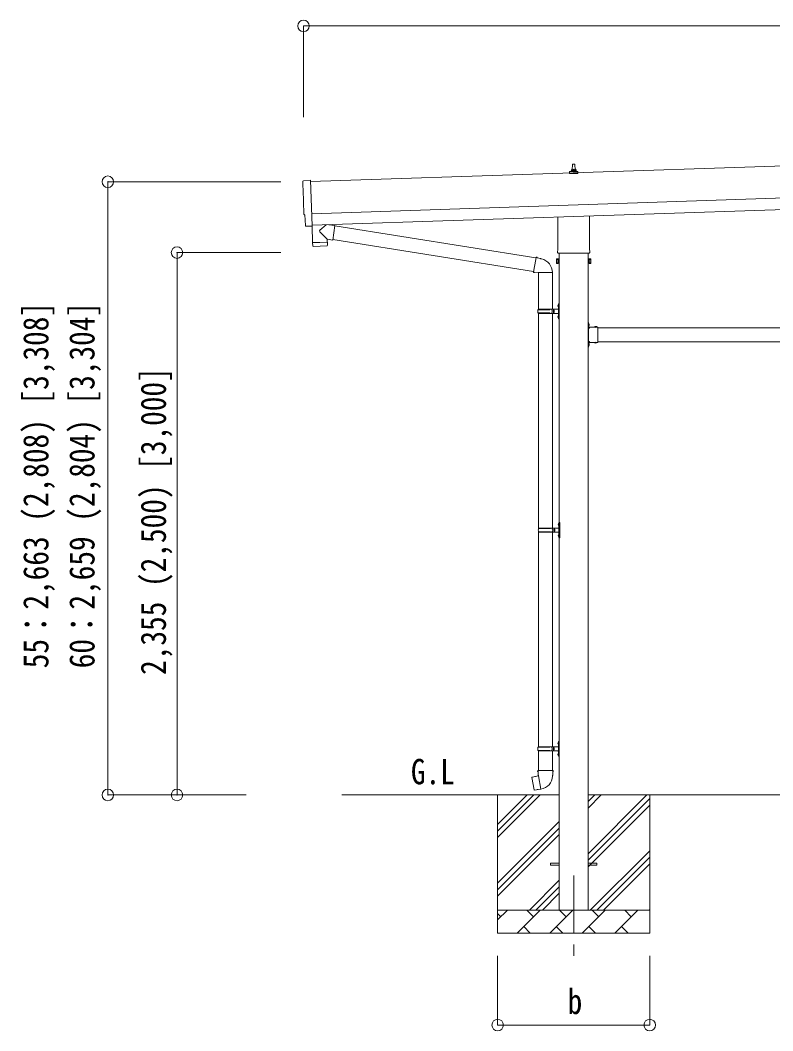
# Model space of a CAD drawing. Units: millimetres, scale not verified. Extents: x -14053 to 14053, y -9700 to 9700.
# Drawn here: x -701 to 2565, y -183 to 4205 of the extents above; entities that cross this region are included whole.
import ezdxf
from ezdxf.enums import TextEntityAlignment as Align

# ---------------------------------------------------------------- set-up
doc = ezdxf.new("R2010")
doc.units = ezdxf.units.MM
doc.header["$LTSCALE"] = 50
doc.header["$PDMODE"] = 32
doc.header["$PDSIZE"] = 50
doc.linetypes.add('CHAIN1', pattern=[8, 5, -1, 1, -1])
doc.linetypes.add('USER8', pattern=[4, 3, -1])
for name, color, linetype, lineweight in [('0-2_建具', 4, 'Continuous', 9), ('0-3_階段', 7, 'CHAIN1', 9), ('0-4_設備', 7, 'Continuous', 9), ('0-7_ハッチ', 7, 'Continuous', 9), ('0-8_外構', 6, 'Continuous', 9), ('0-9_敷地', 7, 'Continuous', 9)]:
    doc.layers.add(name, color=color, linetype=linetype, lineweight=lineweight)
doc.styles.add('ＭＳ ゴシック', font='')
doc.styles.get('ＭＳ ゴシック').set_extended_font_data('MS Gothic')

msp = doc.modelspace()

# ---------------------------------------------------------------- linework, layer by layer
at = {"layer": '0-2_建具'}
for p, q in [((5942.24, 3684.15), (559.23, 3504.71)), ((1690.87, 3551.11), (1690.87, 3555.33)), ((1691.87, 3555.33), (1709.87, 3555.33)), ((1694.87, 3555.33), (1695.6, 3578.85)), ((1696.6, 3579.83), (1705.15, 3579.83)), ((1706.15, 3578.85), (1706.87, 3555.33)), ((1710.87, 3551.11), (1710.87, 3555.33)), ((563.89, 3364.79), (5946.9, 3544.22)), ((1682.62, 3539.83), (1682.62, 3547.54)), ((1719.12, 3539.83), (1682.62, 3539.83)), ((1683.01, 3548.33), (1718.74, 3548.33)), ((1683.39, 3548.51), (1690.11, 3550.14)), ((1690.49, 3550.33), (1711.26, 3550.33)), ((1718.36, 3548.51), (1711.64, 3550.14)), ((1719.12, 3539.83), (1719.12, 3547.54)), ((565.56, 3314.82), (5948.57, 3494.25)), ((1632.57, 3205.84), (1632.57, 3350.28)), ((1769.17, 3354.84), (1769.17, 3205.84)), ((546.06, 3310.4), (539.14, 3310.53)), ((565.65, 3312.05), (565.69, 3311.05)), ((1626.87, 3167.56), (1627.63, 3168.88)), ((1626.87, 3167.56), (1626.87, 3150.56)), ((1633.87, 3163.97), (1627.63, 3163.97)), ((1630.87, 3197.06), (1630.87, 3202.56)), ((1768.81, 3193.56), (1632.94, 3193.56)), ((1638.37, 3193.56), (1638.37, 341.06)), ((1763.37, 341.06), (1763.37, 3193.56)), ((1767.87, 3163.97), (1774.12, 3163.97)), ((1770.87, 3202.56), (1770.87, 3197.06)), ((1774.87, 3167.56), (1774.12, 3168.88)), ((1774.87, 3167.56), (1774.87, 3150.56)), ((1626.87, 3150.56), (1627.63, 3149.25)), ((1633.87, 3154.16), (1627.63, 3154.16)), ((1633.87, 3149.25), (1627.63, 3149.25)), ((1636.37, 3149.86), (1633.87, 3149.86)), ((1765.37, 3149.86), (1767.87, 3149.86)), ((1767.87, 3154.16), (1774.12, 3154.16)), ((1767.87, 3149.25), (1774.12, 3149.25)), ((1774.87, 3150.56), (1774.12, 3149.25)), ((1765.37, 2892.06), (1763.37, 2892.06)), ((1763.37, 2892.06), (1763.37, 2872.06)), ((1763.37, 2885.06), (1765.37, 2885.06)), ((1763.37, 2879.06), (1765.37, 2879.06)), ((1765.37, 2892.06), (1765.37, 2872.06)), ((1765.88, 2887.96), (1765.37, 2887.96)), ((1765.37, 2887.96), (1765.37, 2876.16)), ((1805.37, 2872.06), (1765.37, 2872.06)), ((1765.37, 2868.06), (1765.37, 2810.06)), ((1802.27, 2872.06), (1790.47, 2872.06)), ((1802.27, 2872.57), (1802.27, 2872.06)), ((1805.37, 2872.06), (1805.37, 2806.06)), ((1805.37, 2869.06), (4696.37, 2869.06)), ((1769.37, 2809.06), (1763.87, 2809.06)), ((1805.37, 2809.06), (4696.37, 2809.06)), ((1763.37, 2806.06), (1763.37, 2786.06)), ((1763.37, 2799.06), (1765.37, 2799.06)), ((1763.37, 2793.06), (1765.37, 2793.06)), ((1765.37, 2786.06), (1763.37, 2786.06)), ((1765.37, 2808.06), (1769.37, 2808.06)), ((1765.37, 2806.06), (1765.37, 2786.06)), ((1805.37, 2806.06), (1765.37, 2806.06)), ((1765.88, 2801.96), (1765.37, 2801.96)), ((1765.37, 2801.96), (1765.37, 2790.16)), ((1802.27, 2806.06), (1790.47, 2806.06)), ((1802.27, 2805.56), (1802.27, 2806.06)), ((1600.87, 545.56), (1638.37, 545.56)), ((1600.87, 536.56), (1600.87, 545.56)), ((1600.87, 536.56), (1638.37, 536.56)), ((1763.37, 545.56), (1800.87, 545.56)), ((1763.37, 536.56), (1800.87, 536.56)), ((1800.87, 536.56), (1800.87, 545.56))]:
    msp.add_line(p, q, dxfattribs=at)
for points in [[(527.56, 3507.09), (559.06, 3509.8), (565.65, 3312.05)], [(536.2, 3313.42), (534.63, 3360.43), (534.03, 3360.41)], [(546.8, 3310.69), (547.44, 3311.35), (565.69, 3311.05)], [(1633.87, 3149.25), (1633.87, 3168.88), (1627.63, 3168.88)], [(1633.87, 3149.86), (1633.87, 3168.26), (1636.37, 3168.26)], [(1767.87, 3149.86), (1767.87, 3168.26), (1765.37, 3168.26)], [(1767.87, 3149.25), (1767.87, 3168.88), (1774.12, 3168.88)], [(1769.37, 2869.06), (1763.87, 2869.06), (1763.87, 2809.06)], [(1765.88, 2887.96), (1765.88, 2876.16), (1765.37, 2876.16)], [(1765.37, 2868.06), (1769.37, 2868.06), (1769.37, 2870.06), (1765.37, 2870.06)], [(1802.27, 2872.57), (1790.47, 2872.57), (1790.47, 2872.06)], [(1765.37, 2810.06), (1769.37, 2810.06), (1769.37, 2808.06)], [(1765.88, 2801.96), (1765.88, 2790.16), (1765.37, 2790.16)], [(1802.27, 2805.56), (1790.47, 2805.56), (1790.47, 2806.06)]]:
    msp.add_lwpolyline(points, dxfattribs=at)
for points in [[(1636.37, 3148.56), (1636.37, 3169.56), (1638.37, 3169.56), (1638.37, 3148.56)], [(1765.37, 3148.56), (1765.37, 3169.56), (1763.37, 3169.56), (1763.37, 3148.56)]]:
    msp.add_lwpolyline(points, close=True, dxfattribs=at)
at = {"layer": '0-2_建具', "linetype": 'USER8'}
for points in [[(1767.99, 2884.56), (1765.21, 2883.21), (1764.6, 2882.06)], [(1767.99, 2879.56), (1765.21, 2880.92), (1764.6, 2882.06)], [(1793.87, 2874.68), (1795.23, 2871.9), (1796.37, 2871.29)], [(1798.87, 2874.68), (1797.52, 2871.9), (1796.37, 2871.29)], [(1767.99, 2798.56), (1765.21, 2797.21), (1764.6, 2796.06)], [(1767.99, 2793.56), (1765.21, 2794.92), (1764.6, 2796.06)], [(1793.87, 2803.45), (1795.23, 2806.23), (1796.37, 2806.84)], [(1798.87, 2803.45), (1797.52, 2806.23), (1796.37, 2806.84)]]:
    msp.add_lwpolyline(points, dxfattribs=at)
at = {"layer": '0-2_建具'}
for centre, radius, start, end in [((1694.96, 3554.69), 4.13, 90, 171.17633), ((1691.87, 3554.33), 1, 90, 180), ((1696.6, 3578.83), 1, 90, 178.60509), ((1704.21, 3555.33), 4.83, 133.60282, 180), ((1697.54, 3555.33), 4.83, 0, 46.39718), ((1705.15, 3578.83), 1, 1.39491, 90), ((1706.79, 3554.69), 4.13, 8.82367, 90), ((1709.87, 3554.33), 1, 0, 90), ((1683.62, 3547.54), 1, 103.62699, 180), ((1689.87, 3551.11), 1, 283.62699, 0), ((1711.87, 3551.11), 1, 180, 256.37301), ((1718.12, 3547.54), 1, 0, 76.37301), ((1634.87, 3202.56), 4, 125.09963, 180), ((1766.87, 3202.56), 4, 0, 54.90037), ((1631.22, 3166.43), 4.34, 145.61575, 214.38425), ((1643.12, 3159.06), 16.24, 162.41205, 197.58795), ((1634.87, 3197.06), 4, 180, 194.47751), ((1634.87, 3197.06), 4, 194.47751, 241.04498), ((1766.87, 3197.06), 4, 298.95502, 345.52249), ((1766.87, 3197.06), 4, 345.52249, 0), ((1758.63, 3159.06), 16.24, 342.41205, 17.58795), ((1770.53, 3166.43), 4.34, 325.61575, 34.38425), ((1631.22, 3151.7), 4.34, 145.61575, 214.38425), ((1770.53, 3151.7), 4.34, 325.61575, 34.38425), ((1765.37, 2872.06), 2, 180, 270), ((1760.14, 2882.06), 8.23, 314.2189, 45.7811), ((1796.37, 2866.83), 8.23, 44.2189, 135.7811), ((1765.37, 2806.06), 2, 90, 180), ((1760.14, 2796.06), 8.23, 314.2189, 45.7811), ((1796.37, 2811.3), 8.23, 224.2189, 315.7811)]:
    msp.add_arc(centre, radius, start, end, dxfattribs=at)
for centre, major_axis, ratio, start_param, end_param in [((527.82, 3504.1), (-3, -0.1), 0.99863, 4.7647489, 6.2979817), ((-4233.05, 3274.94), (4760.73, 158.69), 0.99863, 6.2686928, 6.2979817), ((533.89, 3364.8), (-4.4, -0.15), 0.99863, 6.2686928, 7.8539816), ((539.2, 3313.53), (-2.11, -2.14), 0.9974, 5.5252311, 7.0411395), ((546.09, 3311.4), (-0.704, -0.714), 0.9974, 0.7579542, 1.5707963)]:
    msp.add_ellipse(centre, major_axis=major_axis, ratio=ratio, start_param=start_param, end_param=end_param, dxfattribs=at)
at = {"layer": '0-3_階段'}
msp.add_line((1700.87, 491.06), (1700.87, 142.06), dxfattribs=at)
at = {"layer": '0-4_設備'}
for p, q in [((1638.37, 841.06), (694.22, 841.06)), ((1370.87, 841.06), (1370.87, 241.06)), ((1370.87, 656.01), (1555.93, 841.06)), ((1370.87, 684.3), (1527.64, 841.06)), ((1370.87, 712.58), (1499.36, 841.06)), ((4738.37, 841.06), (1763.37, 841.06)), ((1763.37, 585.97), (2018.47, 841.06)), ((1763.37, 783.96), (1820.48, 841.06)), ((1763.37, 812.24), (1792.2, 841.06)), ((2030.87, 841.06), (2030.87, 241.06)), ((1763.37, 557.68), (2030.87, 825.18)), ((1763.37, 529.4), (2030.87, 796.9)), ((1370.87, 458.02), (1638.37, 725.52)), ((1370.87, 429.74), (1638.37, 697.24)), ((1370.87, 401.46), (1638.37, 668.96)), ((1773.03, 341.06), (2030.87, 598.91)), ((1801.32, 341.06), (2030.87, 570.62)), ((1829.6, 341.06), (2030.87, 542.34)), ((1508.47, 341.06), (1638.37, 470.97)), ((1536.76, 341.06), (1638.37, 442.68)), ((1565.04, 341.06), (1638.37, 414.4)), ((1370.87, 341.06), (2030.87, 341.06)), ((1370.87, 298.17), (1413.77, 341.06)), ((1385.21, 312.51), (1370.87, 326.85)), ((1455.19, 241.06), (1555.19, 341.06)), ((1526.64, 312.51), (1498.08, 341.06)), ((1596.61, 241.06), (1696.61, 341.06)), ((1668.06, 312.51), (1639.5, 341.06)), ((1738.03, 241.06), (1838.03, 341.06)), ((1809.48, 312.51), (1780.93, 341.06)), ((1879.45, 241.06), (1979.45, 341.06)), ((1950.9, 312.51), (1922.35, 341.06)), ((2027.59, 341.06), (2030.87, 344.35)), ((1483.74, 269.62), (1512.3, 241.06)), ((1625.16, 269.62), (1653.72, 241.06)), ((1766.59, 269.62), (1795.14, 241.06)), ((1908.01, 269.62), (1936.56, 241.06)), ((2030.87, 241.06), (1370.87, 241.06))]:
    msp.add_line(p, q, dxfattribs=at)
at = {"layer": '0-8_外構'}
for p, q in [((528.23, 4180.04), (528.23, 3784.18)), ((528.23, 4180.04), (5977.9, 4180.04)), ((-320.77, 3503.68), (429.23, 3503.68)), ((-320.77, 3503.68), (-320.77, 841.06)), ((-20.77, 3196.06), (429.23, 3196.06)), ((-20.77, 3196.06), (-20.77, 841.06)), ((-320.77, 841.06), (279.23, 841.06)), ((-20.77, 841.06), (279.23, 841.06)), ((1370.87, -157.94), (1370.87, 142.06)), ((2030.87, -157.94), (2030.87, 142.06)), ((1370.87, -157.94), (2030.87, -157.94))]:
    msp.add_line(p, q, dxfattribs=at)
for p in [(528.23, 4180.04), (-320.77, 3503.68), (-20.77, 3196.06), (-320.77, 841.06), (-20.77, 841.06), (1370.87, -157.94), (2030.87, -157.94)]:
    msp.add_point(p, dxfattribs=at)
at = {"layer": '0-9_敷地'}
for p, q in [((626.98, 3316.86), (599.76, 3293.83)), ((664.67, 3313.57), (638.75, 3317.26)), ((664.67, 3313.57), (655.7, 3250.51)), ((664.9, 3311.67), (1537, 3172.82)), ((631.22, 3253.99), (599.73, 3286.5)), ((631.22, 3253.99), (655.7, 3250.51)), ((631.22, 3253.99), (631.62, 3241.98)), ((655.47, 3252.41), (1526.58, 3113.72)), ((567.69, 3238.85), (568.35, 3225.81)), ((628.96, 3224.88), (571.45, 3222.96)), ((572.16, 3240), (572.21, 3239)), ((627.13, 3241.83), (627.14, 3240.83)), ((1537.33, 3174.63), (1531.79, 3143.27)), ((1537.33, 3174.63), (1538.47, 3176.61)), ((1538.47, 3176.61), (1542.03, 3175.99)), ((1542.03, 3175.99), (1542.45, 3173.64)), ((1556.96, 3170.82), (1558.65, 3169.19)), ((1558.65, 3169.19), (1560.76, 3168.74)), ((1526.26, 3111.9), (1531.79, 3143.27)), ((1526.26, 3111.9), (1526.66, 3109.65)), ((1526.26, 3111.9), (1531.42, 3111.08)), ((1526.66, 3109.65), (1530.22, 3109.02)), ((1530.22, 3109.02), (1531.42, 3111.08)), ((1531.42, 3111.08), (1546.02, 3108.77)), ((1546.02, 3108.77), (1548.22, 3109.75)), ((1608.52, 3109.36), (1547.34, 3109.36)), ((1548.37, 3109.36), (1548.37, 2950.06)), ((1608.37, 3109.36), (1608.37, 2950.06)), ((1545.37, 2948.06), (1595.71, 2948.06)), ((1546.37, 2950.06), (1632.37, 2950.06)), ((1546.37, 2950.06), (1546.37, 2948.06)), ((1605.37, 2950.06), (1605.37, 2945.56)), ((1605.37, 2945.56), (1607.37, 2945.56)), ((1607.37, 2945.56), (1607.37, 2941.06)), ((1607.37, 2936.56), (1607.37, 2941.06)), ((1613.37, 2950.06), (1613.37, 2941.06)), ((1613.37, 2945.56), (1616.37, 2945.56)), ((1613.37, 2932.06), (1613.37, 2941.06)), ((1616.37, 2945.56), (1616.37, 2941.06)), ((1616.37, 2936.56), (1616.37, 2941.06)), ((1632.07, 2967.21), (1634.12, 2966.21)), ((1633.34, 2969.21), (1633.97, 2969.21)), ((1633.34, 2969.21), (1633.34, 2960.91)), ((1633.34, 2960.91), (1633.97, 2960.91)), ((1633.97, 2969.21), (1633.97, 2960.91)), ((1633.97, 2969.21), (1634.37, 2968.81)), ((1633.97, 2960.91), (1634.37, 2961.31)), ((1634.12, 2966.21), (1634.73, 2965.06)), ((1634.37, 2973.06), (1637.37, 2974.56)), ((1634.37, 2973.06), (1634.37, 2941.06)), ((1634.37, 2968.81), (1634.37, 2961.31)), ((1634.37, 2909.06), (1634.37, 2941.06)), ((1637.37, 2974.56), (1637.37, 2941.06)), ((1637.37, 2974.56), (1638.37, 2974.56)), ((1637.37, 2907.56), (1637.37, 2941.06)), ((1638.37, 2974.56), (1638.37, 2941.06)), ((1638.37, 2907.56), (1638.37, 2941.06)), ((1545.37, 2934.06), (1595.71, 2934.06)), ((1546.37, 2932.06), (1546.37, 2934.06)), ((1546.37, 2932.06), (1632.37, 2932.06)), ((1548.37, 2932.06), (1548.37, 2000.06)), ((1605.37, 2932.06), (1605.37, 2936.56)), ((1605.37, 2936.56), (1607.37, 2936.56)), ((1608.37, 2932.06), (1608.37, 2000.06)), ((1613.37, 2936.56), (1616.37, 2936.56)), ((1632.07, 2919.21), (1634.12, 2918.21)), ((1633.34, 2921.21), (1633.97, 2921.21)), ((1633.34, 2921.21), (1633.34, 2912.91)), ((1633.34, 2912.91), (1633.97, 2912.91)), ((1633.97, 2921.21), (1633.97, 2912.91)), ((1633.97, 2921.21), (1634.37, 2920.81)), ((1633.97, 2912.91), (1634.37, 2913.31)), ((1634.12, 2918.21), (1634.73, 2917.06)), ((1634.37, 2920.81), (1634.37, 2913.31)), ((1634.37, 2909.06), (1637.37, 2907.56)), ((1637.37, 2907.56), (1638.37, 2907.56)), ((1635.84, 2019.21), (1636.47, 2019.21)), ((1635.84, 2019.21), (1635.84, 2010.91)), ((1636.47, 2019.21), (1636.47, 2010.91)), ((1636.47, 2019.21), (1636.87, 2018.81)), ((1636.87, 2023.06), (1639.87, 2024.56)), ((1636.87, 2023.06), (1636.87, 1991.06)), ((1636.87, 2018.81), (1636.87, 2011.31)), ((1639.87, 2024.56), (1639.87, 1991.06)), ((1639.87, 2024.56), (1640.87, 2024.56)), ((1640.87, 2024.56), (1640.87, 1991.06)), ((1547.87, 1998.06), (1598.21, 1998.06)), ((1547.87, 1984.06), (1598.21, 1984.06)), ((1548.37, 1982.07), (1548.37, 1050.06)), ((1548.87, 2000.06), (1634.87, 2000.06)), ((1548.87, 2000.06), (1548.87, 1998.06)), ((1548.87, 1982.06), (1548.87, 1984.06)), ((1548.87, 1982.06), (1634.87, 1982.06)), ((1607.87, 2000.06), (1607.87, 1995.56)), ((1607.87, 1995.56), (1609.87, 1995.56)), ((1607.87, 1982.06), (1607.87, 1986.56)), ((1607.87, 1986.56), (1609.87, 1986.56)), ((1608.37, 1982.07), (1608.37, 1050.06)), ((1609.87, 1995.56), (1609.87, 1991.06)), ((1609.87, 1986.56), (1609.87, 1991.06)), ((1615.87, 2000.06), (1615.87, 1991.06)), ((1615.87, 1995.56), (1618.87, 1995.56)), ((1615.87, 1982.06), (1615.87, 1991.06)), ((1615.87, 1986.56), (1618.87, 1986.56)), ((1618.87, 1995.56), (1618.87, 1991.06)), ((1618.87, 1986.56), (1618.87, 1991.06)), ((1634.57, 2017.21), (1636.62, 2016.21)), ((1635.84, 2010.91), (1636.47, 2010.91)), ((1636.47, 2010.91), (1636.87, 2011.31)), ((1636.62, 2016.21), (1637.23, 2015.06)), ((1636.87, 1959.06), (1636.87, 1991.06)), ((1639.87, 1957.56), (1639.87, 1991.06)), ((1640.87, 1957.56), (1640.87, 1991.06)), ((1634.57, 1969.21), (1636.62, 1968.21)), ((1635.84, 1971.21), (1636.47, 1971.21)), ((1635.84, 1971.21), (1635.84, 1962.91)), ((1635.84, 1962.91), (1636.47, 1962.91)), ((1636.47, 1971.21), (1636.47, 1962.91)), ((1636.47, 1971.21), (1636.87, 1970.81)), ((1636.47, 1962.91), (1636.87, 1963.31)), ((1636.62, 1968.21), (1637.23, 1967.06)), ((1636.87, 1970.81), (1636.87, 1963.31)), ((1636.87, 1959.06), (1639.87, 1957.56)), ((1639.87, 1957.56), (1640.87, 1957.56)), ((1632.07, 1067.21), (1634.12, 1066.21)), ((1633.34, 1069.21), (1633.97, 1069.21)), ((1633.34, 1069.21), (1633.34, 1060.91)), ((1633.34, 1060.91), (1633.97, 1060.91)), ((1633.97, 1069.21), (1633.97, 1060.91)), ((1633.97, 1069.21), (1634.37, 1068.81)), ((1633.97, 1060.91), (1634.37, 1061.31)), ((1634.12, 1066.21), (1634.73, 1065.06)), ((1634.37, 1073.06), (1637.37, 1074.56)), ((1634.37, 1073.06), (1634.37, 1041.06)), ((1634.37, 1068.81), (1634.37, 1061.31)), ((1637.37, 1074.56), (1637.37, 1041.06)), ((1637.37, 1074.56), (1638.37, 1074.56)), ((1638.37, 1074.56), (1638.37, 1041.06)), ((1545.37, 1048.06), (1595.71, 1048.06)), ((1545.37, 1034.06), (1595.71, 1034.06)), ((1546.37, 1050.06), (1632.37, 1050.06)), ((1546.37, 1050.06), (1546.37, 1048.06)), ((1546.37, 1032.06), (1546.37, 1034.06)), ((1546.37, 1032.06), (1632.37, 1032.06)), ((1548.37, 1032.06), (1548.37, 947.14)), ((1605.37, 1050.06), (1605.37, 1045.56)), ((1605.37, 1045.56), (1607.37, 1045.56)), ((1605.37, 1032.06), (1605.37, 1036.56)), ((1605.37, 1036.56), (1607.37, 1036.56)), ((1607.37, 1045.56), (1607.37, 1041.06)), ((1607.37, 1036.56), (1607.37, 1041.06)), ((1608.37, 1032.06), (1608.37, 947.14)), ((1613.37, 1050.06), (1613.37, 1041.06)), ((1613.37, 1045.56), (1616.37, 1045.56)), ((1613.37, 1032.06), (1613.37, 1041.06)), ((1613.37, 1036.56), (1616.37, 1036.56)), ((1616.37, 1045.56), (1616.37, 1041.06)), ((1616.37, 1036.56), (1616.37, 1041.06)), ((1632.07, 1019.21), (1634.12, 1018.21)), ((1633.34, 1021.21), (1633.97, 1021.21)), ((1633.34, 1021.21), (1633.34, 1012.91)), ((1633.34, 1012.91), (1633.97, 1012.91)), ((1633.97, 1021.21), (1633.97, 1012.91)), ((1633.97, 1021.21), (1634.37, 1020.81)), ((1633.97, 1012.91), (1634.37, 1013.31)), ((1634.12, 1018.21), (1634.73, 1017.06)), ((1634.37, 1009.06), (1634.37, 1041.06)), ((1634.37, 1020.81), (1634.37, 1013.31)), ((1637.37, 1007.56), (1637.37, 1041.06)), ((1638.37, 1007.56), (1638.37, 1041.06)), ((1634.37, 1009.06), (1637.37, 1007.56)), ((1637.37, 1007.56), (1638.37, 1007.56)), ((1547.78, 923.94), (1519.92, 918.69)), ((1546.52, 947.14), (1544.37, 946.36)), ((1544.37, 946.36), (1544.37, 942.74)), ((1544.37, 942.74), (1546.62, 941.92)), ((1546.52, 947.14), (1578.37, 947.14)), ((1546.52, 947.14), (1546.62, 941.92)), ((1546.62, 941.92), (1546.87, 927.14)), ((1546.87, 927.14), (1548.22, 925.14)), ((1558.14, 866.64), (1548, 924.11)), ((1548.03, 924.94), (1548.03, 924.23)), ((1548.22, 925.14), (1548.19, 925.13)), ((1610.22, 947.14), (1578.37, 947.14)), ((1608.56, 925.2), (1608.49, 923.03)), ((1609.88, 927.14), (1608.56, 925.2)), ((1612.37, 942.74), (1610.13, 941.92)), ((1610.22, 947.14), (1612.37, 946.36)), ((1612.37, 946.36), (1612.37, 942.74)), ((1519.92, 918.69), (1519.11, 917.52)), ((1519.11, 917.52), (1528.73, 862.96)), ((1532.66, 921.29), (1532.45, 921.05)), ((1542.75, 864.05), (1542.47, 864.2)), ((1558.44, 865.88), (1558.2, 866.54))]:
    msp.add_line(p, q, dxfattribs=at)
for points in [[(565.28, 3311.06), (567.66, 3239.85), (631.62, 3241.98)], [(631.86, 3227.93), (631.66, 3240.98), (567.69, 3238.85)], [(1537.33, 3174.63), (1542.45, 3173.64), (1556.96, 3170.82)], [(1632.07, 2962.92), (1634.12, 2963.91), (1634.73, 2965.06)], [(1632.07, 2914.92), (1634.12, 2915.91), (1634.73, 2917.06)], [(1634.57, 2012.92), (1636.62, 2013.91), (1637.23, 2015.06)], [(1634.57, 1964.92), (1636.62, 1965.91), (1637.23, 1967.06)], [(1632.07, 1062.92), (1634.12, 1063.91), (1634.73, 1065.06)], [(1632.07, 1014.92), (1634.12, 1015.91), (1634.73, 1017.06)], [(1534.9, 921.51), (1534.62, 921.66), (1532.66, 921.29)], [(1610.22, 947.14), (1610.13, 941.92), (1609.88, 927.14)], [(1557.87, 866.73), (1529.89, 862.13), (1528.73, 862.96)], [(1544.94, 864.61), (1544.72, 864.37), (1542.75, 864.05)]]:
    msp.add_lwpolyline(points, dxfattribs=at)
for centre, radius, start, end in [((603.14, 3290.15), 5, 132.56466, 226.88314), ((571.35, 3225.96), 3, 182.90915, 271.95747), ((628.86, 3227.88), 3, 271.90915, 0.90915), ((1548.22, 3109.75), 60.3, 359.62495, 78), ((1594.12, 2941.06), 49.25, 171.82876, 180.00002), ((1594.12, 2941.06), 49.25, 180.00002, 188.17127), ((1595.71, 2950.06), 2, 270, 359.99998), ((1637.67, 2965.06), 6, 136.21765, 223.78235), ((1632.37, 2952.06), 2, 270, 359.99998), ((1595.71, 2932.06), 2, 0.00005, 90.00004), ((1637.67, 2917.06), 6, 136.21765, 223.78235), ((1632.37, 2930.06), 2, 0.00005, 90.00004), ((1640.17, 2015.06), 6, 136.21765, 223.78235), ((1596.62, 1991.06), 49.25, 171.82876, 180.00002), ((1596.62, 1991.06), 49.25, 180.00002, 188.17127), ((1598.21, 2000.06), 2, 270, 359.99998), ((1598.21, 1982.06), 2, 0.00005, 90.00004), ((1634.87, 2002.06), 2, 270, 359.99998), ((1634.87, 1980.06), 2, 0.00005, 90.00004), ((1640.17, 1967.06), 6, 136.21765, 223.78235), ((1637.67, 1065.06), 6, 136.21765, 223.78235), ((1594.12, 1041.06), 49.25, 171.82876, 180.00002), ((1594.12, 1041.06), 49.25, 180.00002, 188.17127), ((1595.71, 1050.06), 2, 270, 359.99998), ((1595.71, 1032.06), 2, 0.00005, 90.00004), ((1637.67, 1017.06), 6, 136.21765, 223.78235), ((1632.37, 1052.06), 2, 270, 359.99998), ((1632.37, 1030.06), 2, 0.00005, 90.00004), ((1547.73, 924.23), 0.3, 280.66842, 0), ((1548.23, 924.94), 0.2, 100, 180), ((1548.22, 925.14), 60.3, 279.96938, 358), ((1557.92, 866.44), 0.3, 20, 99.33158), ((1558.63, 865.95), 0.2, 200, 279.96938)]:
    msp.add_arc(centre, radius, start, end, dxfattribs=at)

# ---------------------------------------------------------------- texts
at = {"layer": '0-7_ハッチ', "style": 'ＭＳ ゴシック', "width": 0.85}
msp.add_text('G.L', height=110, dxfattribs=at).set_placement((994.38, 854.52), align=Align.BOTTOM_LEFT)
at = {"layer": '0-8_外構', "color": 7, "style": 'ＭＳ ゴシック', "width": 0.85}
for s, p in [('55：2,663 (2,808) [3,308]', (-545.77, 1391.12)), ('60：2,659 (2,804) [3,304]', (-345.77, 1391.12)), ('2,355 (2,500) [3,000]', (-35.77, 1362.31))]:
    msp.add_text(s, height=110, rotation=90, dxfattribs=at).set_placement(p, align=Align.BOTTOM_LEFT)
msp.add_text('b', height=110, dxfattribs=at).set_placement((1674.62, -142.94), align=Align.BOTTOM_LEFT)

doc.saveas('drawing.dxf')
